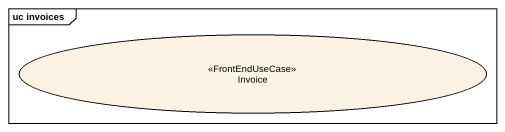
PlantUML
@startuml
mainframe uc invoices
usecase Invoice <<FrontEndUseCase>>
@enduml
